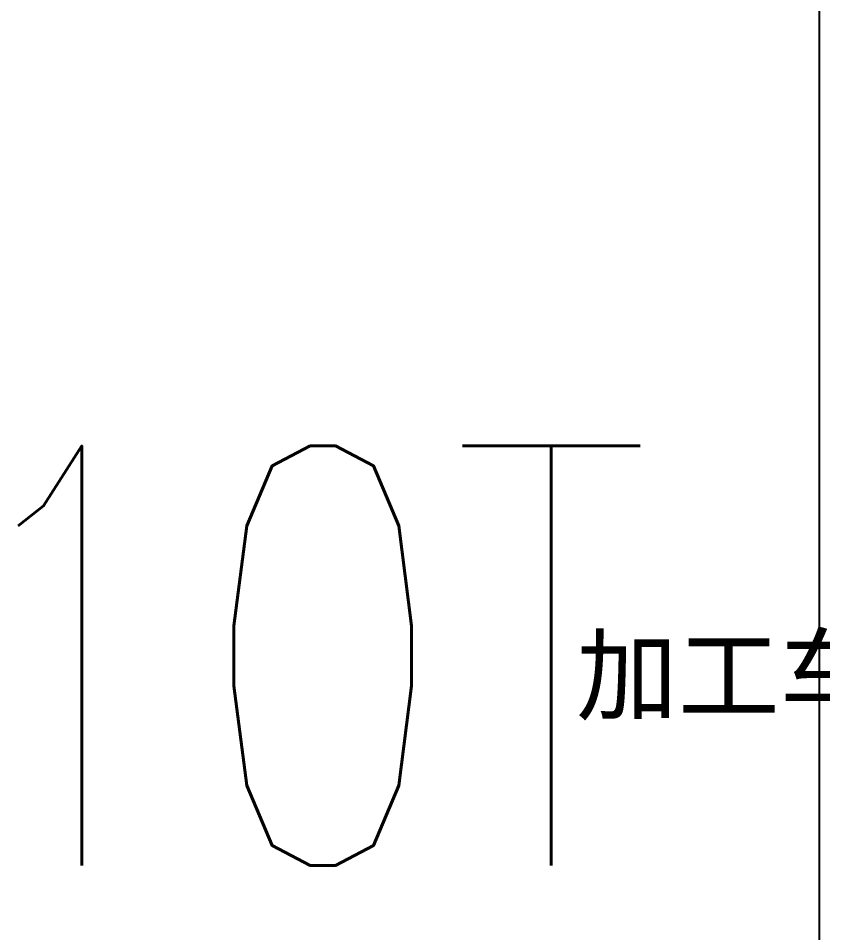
# Model space of a CAD drawing. Extents: x 220580 to 2027826, y -309201 to 71987.
# Drawn here: x 327858 to 330711, y -219920 to -216678 of the extents above; entities that cross this region are included whole.
import ezdxf

# ---------------------------------------------------------------- set-up
doc = ezdxf.new("R2010")
doc.units = 0
doc.linetypes.add('DOTE', pattern=[2.42, 2, -0.2, 0.02, -0.2])
for name, color, linetype in [('A-AXIS-DOTE', 14, 'DOTE'), ('A-LIN-V', 9, 'Continuous'), ('PUB_TEXT', 7, 'Continuous'), ('建-文字', 7, 'Continuous')]:
    doc.layers.add(name, color=color, linetype=linetype)
doc.styles.add('A-STANDARD', font='SIMPLEX', dxfattribs={"bigfont": 'GBCBIG'})
doc.styles.add('图框', font='')
doc.styles.get('图框').set_extended_font_data('SimSun')

# ---------------------------------------------------------------- blocks, each defined once
blk = doc.blocks.new('b234swerwr')
at = {"layer": 'A-AXIS-DOTE', "color": 4}
blk.add_line((-1570355.4, 578015), (-1570355.4, 564377.5), dxfattribs=at)
blk = doc.blocks.new('b234swerwr-M')
at = {"layer": 'A-AXIS-DOTE', "color": 4}
blk.add_line((1570255.4, 578015), (1570255.4, 564377.5), dxfattribs=at)
at = {"layer": '建-文字', "color": 4, "style": 'A-STANDARD', "width": 0.705882}
blk.add_text('10T', height=1487.5, dxfattribs=at).set_placement((1567145, 571980))

msp = doc.modelspace()

# ---------------------------------------------------------------- block references
at = {"layer": 'A-LIN-V'}
for name, p in [('b234swerwr-M', (-1239557.2, -791661.5)), ('b234swerwr', (1901053.6, -791661.5))]:
    msp.add_blockref(name, p, dxfattribs=at)

# ---------------------------------------------------------------- texts
at = {"layer": 'PUB_TEXT', "style": '图框'}
msp.add_text('加工车间', height=264.35, dxfattribs=at).set_placement((329836.7, -219138.4))

doc.saveas('drawing.dxf')
